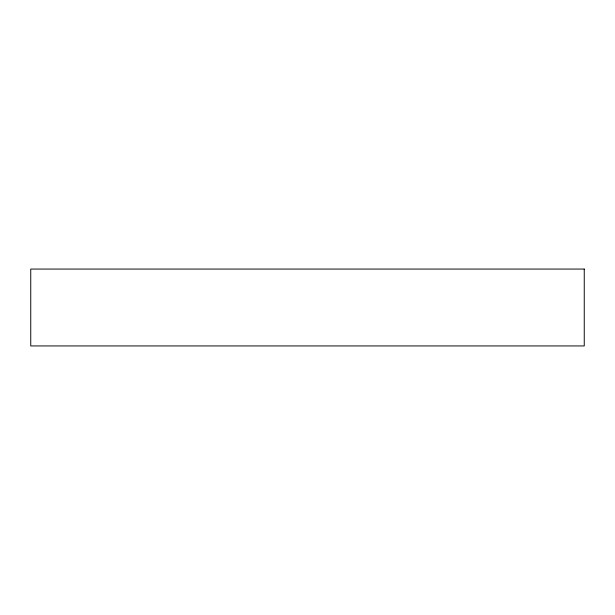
<?xml version="1.0" encoding="UTF-8"?>
<svg xmlns="http://www.w3.org/2000/svg" width="615" height="615" viewBox="0 0 615 615"><rect width="100%" height="100%" fill="white"/><g stroke="black" fill="none" stroke-linecap="round" stroke-linejoin="round"><path stroke-width="0.92" d="M584.25 269.062L30.75 269.062L30.75 345.938L584.25 345.938L584.25 269.062"/></g></svg>
